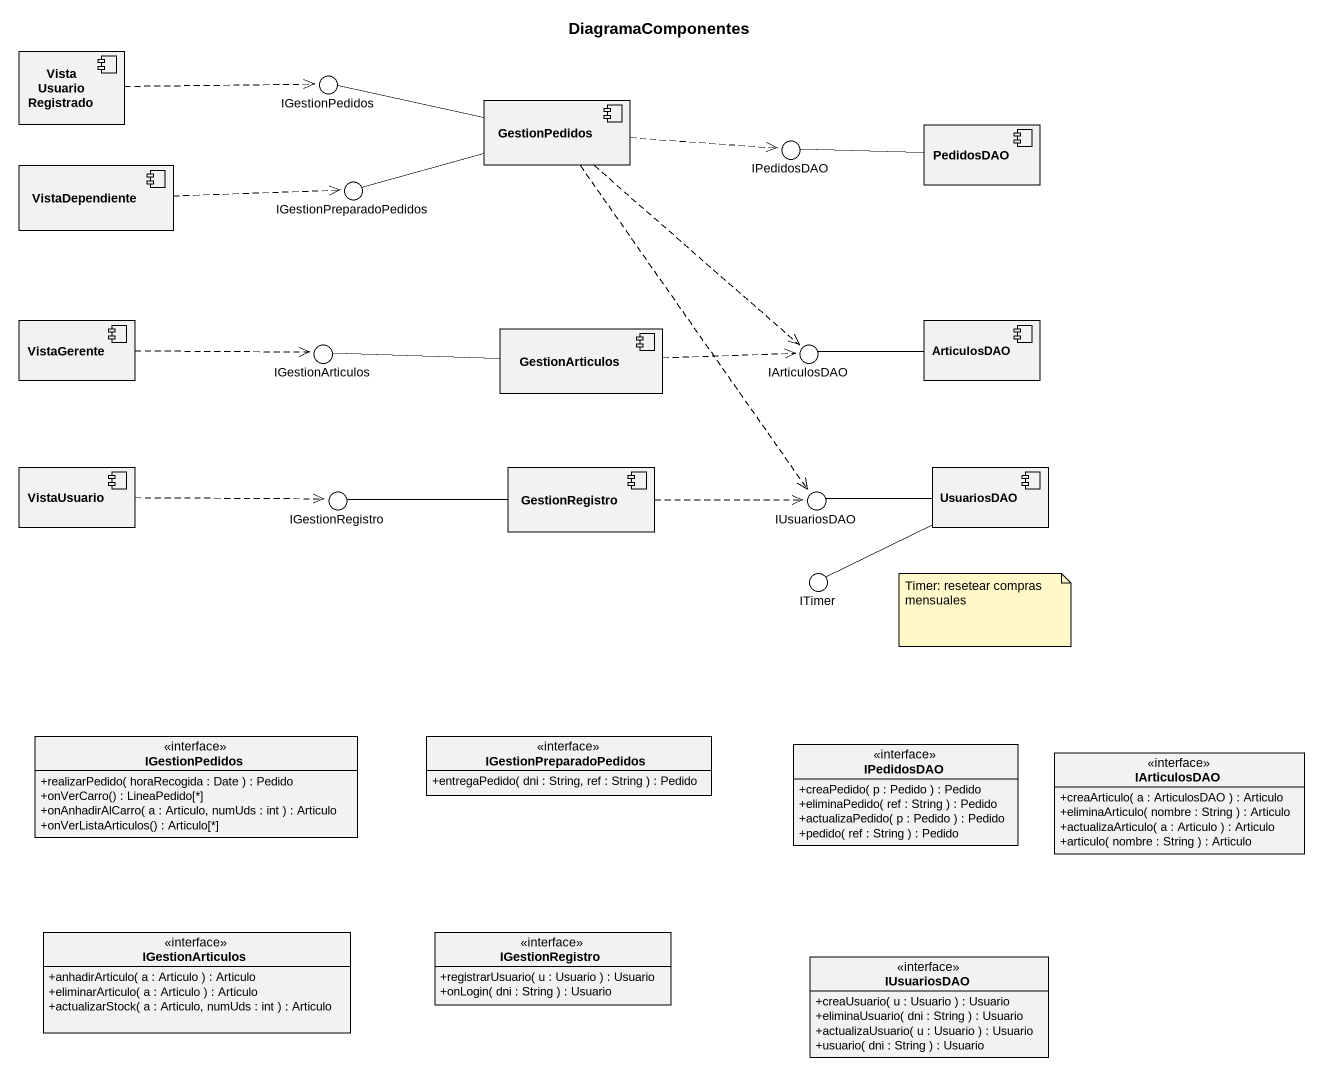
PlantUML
@startuml
title DiagramaComponentes
allowmixing
hide circle
hide empty members
skinparam classAttributeIconSize 0
component VistaUsuarioRegistrado
() IGestionPedidos
component GestionPedidos
component PedidosDAO
component VistaDependiente
() IGestionPreparadoPedidos
() IPedidosDAO
component VistaGerente
() IGestionArticulos
component GestionArticulos
() IArticulosDAO
component ArticulosDAO
component VistaUsuario
() IGestionRegistro
component GestionRegistro
() IUsuariosDAO
component UsuariosDAO
() ITimer
interface "IGestionPedidos" as IGestionPedidos_2 {
  +realizarPedido( horaRecogida : Date ) : Pedido
  +onVerCarro() : LineaPedido[*]
  +onAnhadirAlCarro( a : Articulo, numUds : int ) : Articulo
  +onVerListaArticulos() : Articulo[*]
}
interface "IGestionPreparadoPedidos" as IGestionPreparadoPedidos_2 {
  +entregaPedido( dni : String, ref : String ) : Pedido
}
interface "IPedidosDAO" as IPedidosDAO_2 {
  +creaPedido( p : Pedido ) : Pedido
  +eliminaPedido( ref : String ) : Pedido
  +actualizaPedido( p : Pedido ) : Pedido
  +pedido( ref : String ) : Pedido
}
interface "IArticulosDAO" as IArticulosDAO_2 {
  +creaArticulo( a : ArticulosDAO ) : Articulo
  +eliminaArticulo( nombre : String ) : Articulo
  +actualizaArticulo( a : Articulo ) : Articulo
  +articulo( nombre : String ) : Articulo
}
interface "IGestionArticulos" as IGestionArticulos_2 {
  +anhadirArticulo( a : Articulo ) : Articulo
  +eliminarArticulo( a : Articulo ) : Articulo
  +actualizarStock( a : Articulo, numUds : int ) : Articulo
}
interface "IGestionRegistro" as IGestionRegistro_2 {
  +registrarUsuario( u : Usuario ) : Usuario
  +onLogin( dni : String ) : Usuario
}
interface "IUsuariosDAO" as IUsuariosDAO_2 {
  +creaUsuario( u : Usuario ) : Usuario
  +eliminaUsuario( dni : String ) : Usuario
  +actualizaUsuario( u : Usuario ) : Usuario
  +usuario( dni : String ) : Usuario
}
VistaUsuarioRegistrado .right.> IGestionPedidos
GestionPedidos -left- IGestionPedidos
GestionPedidos -left- IGestionPreparadoPedidos
GestionPedidos .right.> IPedidosDAO
GestionPedidos ..> IArticulosDAO
GestionPedidos ..> IUsuariosDAO
PedidosDAO -left- IPedidosDAO
VistaDependiente .right.> IGestionPreparadoPedidos
VistaGerente .right.> IGestionArticulos
GestionArticulos -left- IGestionArticulos
GestionArticulos .right.> IArticulosDAO
ArticulosDAO -left- IArticulosDAO
VistaUsuario .right.> IGestionRegistro
GestionRegistro -left- IGestionRegistro
GestionRegistro .right.> IUsuariosDAO
UsuariosDAO -left- IUsuariosDAO
UsuariosDAO -left- ITimer
note as N1
  Timer: resetear compras mensuales
end note
@enduml
